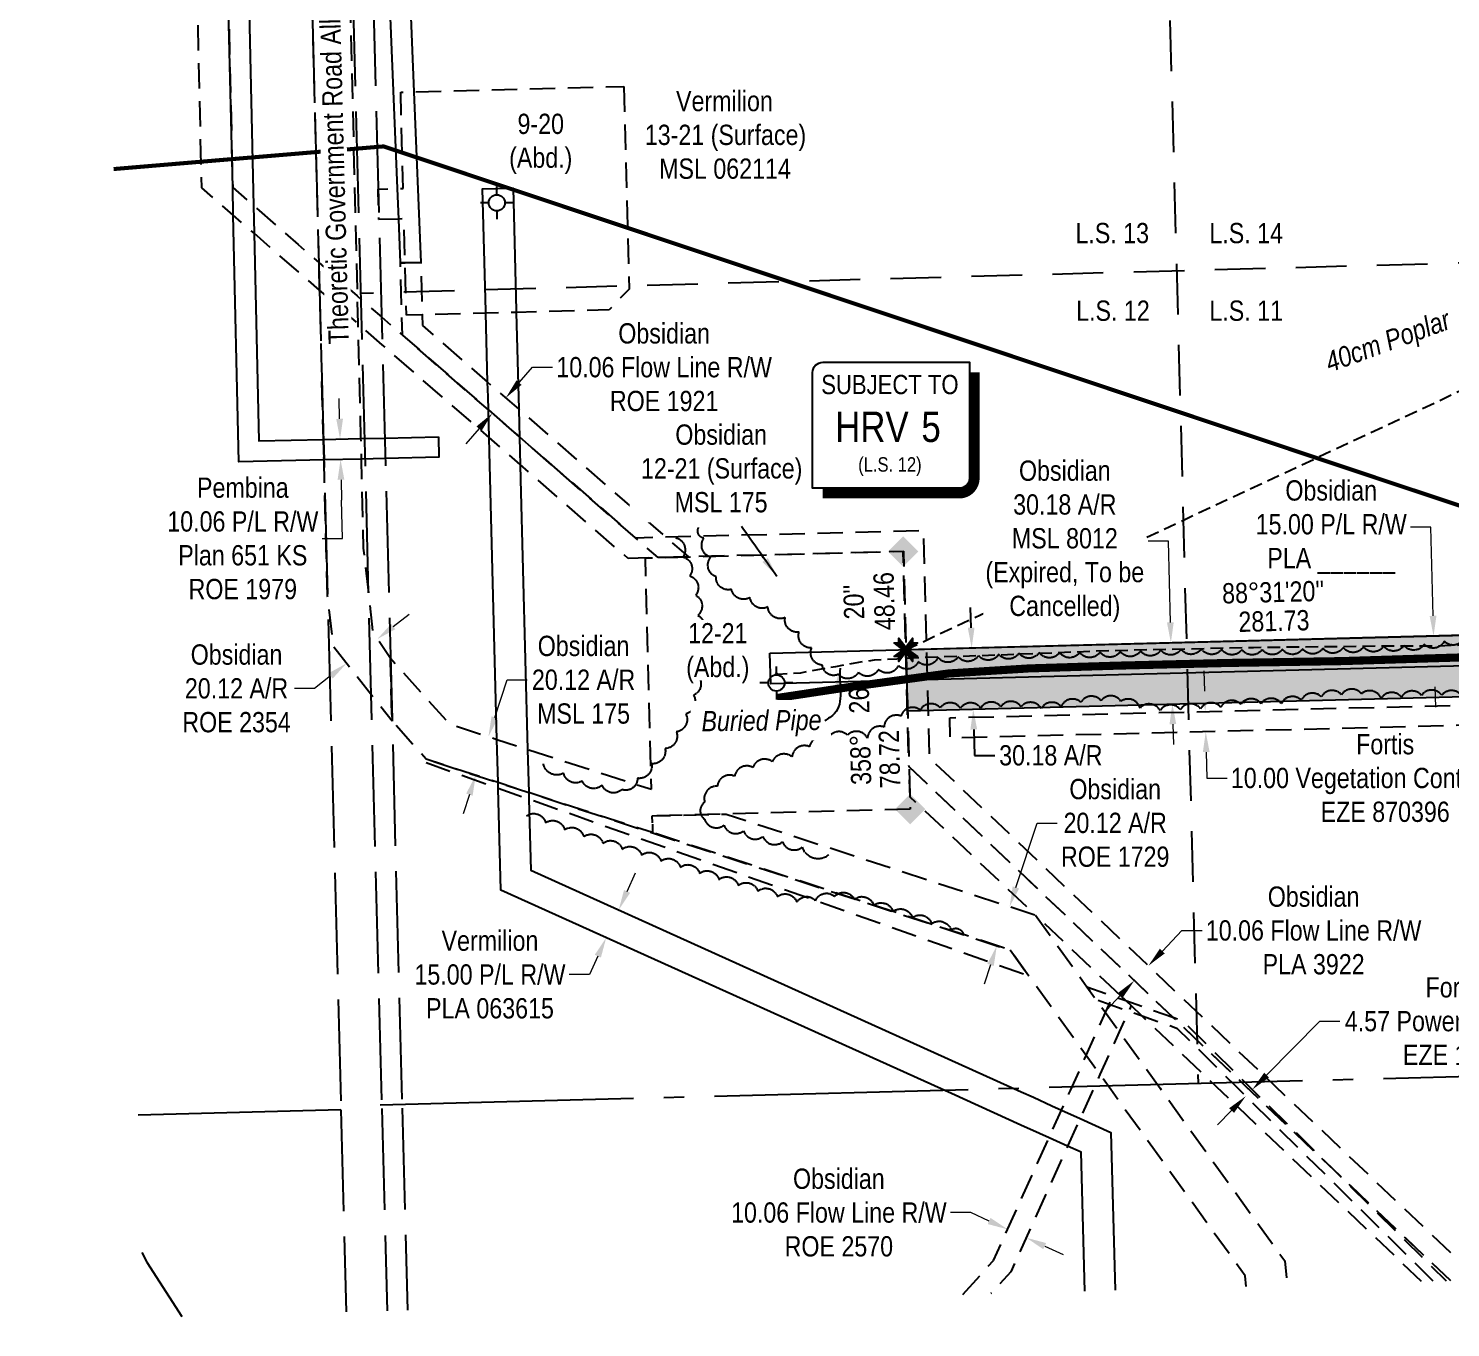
# Model space of a CAD drawing. Extents: x 624250 to 626671, y 5881450 to 5883152.
# Drawn here: x 625591 to 626292, y 5881450 to 5882091 of the extents above; entities that cross this region are included whole.
import ezdxf
from ezdxf.enums import TextEntityAlignment as Align

# ---------------------------------------------------------------- set-up
doc = ezdxf.new("R2010")
doc.units = 0
doc.header["$LTSCALE"] = 5
doc.header["$PDSIZE"] = 0.5
for name, pattern in [('0', [1, 1, 0]), ('DASHDOT2', [12.7, 6.35, -3.175, 0, -3.175]), ('foc-ACCESSROAD', [3.75, 2.5, -1.25]), ('foc-FLOWLINE', [3.75, 2.5, -1.25]), ('foc-LSD', [8, 5, -3]), ('foc-QUARTERLINE', [33, 25, -3, 2, -3]), ('foc-TIELINE', [1.875, 1.25, -0.625]), ('foc-UNSURVEYED', [12.5, 10, -2.5]), ('UG_PIPE', [1.875, 1.25, -0.625])]:
    doc.linetypes.add(name, pattern=pattern)
doc.layers.get('Defpoints').update_dxf_attribs({"color": 9})
for name, color, linetype in [('AS-PIPE-UG', 44, 'UG_PIPE'), ('AS-PIPE-UG-T', 44, 'Continuous'), ('AS-ROADS', 254, 'Continuous'), ('AS-WILDLIFE', 131, 'DASHDOT2'), ('C-AR', 13, 'foc-ACCESSROAD'), ('C-FLOWLINE', 13, 'foc-FLOWLINE'), ('C-RW', 13, 'Continuous'), ('C-WS', 13, 'foc-ACCESSROAD'), ('CG-NOTES', 7, 'Continuous'), ('CTW', 7, 'Continuous'), ('F-EZE', 190, 'foc-FLOWLINE'), ('F-RW', 190, 'Continuous'), ('F-WS', 190, 'foc-ACCESSROAD'), ('F-WS-S', 8, 'Continuous'), ('L-BD', 7, 'Continuous'), ('L-MON', 1, 'Continuous'), ('L-QSEC', 8, 'foc-QUARTERLINE'), ('L-ROAD-T', 7, 'Continuous'), ('L-SECTION-LSD', 7, 'foc-LSD'), ('L-TIE', 7, 'foc-TIELINE'), ('L-USEC', 7, 'foc-UNSURVEYED'), ('P-PROPOSED', 10, 'Continuous'), ('P-PROPOSED-H', 21, 'Continuous'), ('P-TXT', 4, 'Continuous'), ('T-BUSH', 110, '0'), ('T-BUSH-T', 110, 'Continuous'), ('T-WATER', 160, 'Continuous')]:
    doc.layers.add(name, color=color, linetype=linetype)
for name, color, linetype, lineweight in [('C-AR-T', 13, 'Continuous', 9), ('C-FLOWLINE-T', 13, 'Continuous', 9), ('C-RW-T', 13, 'Continuous', 9), ('C-WS-T', 13, 'Continuous', 9), ('F-EZE-T', 190, 'Continuous', 9), ('F-RW-T', 190, 'Continuous', 9), ('F-WS-T', 190, 'Continuous', 9)]:
    doc.layers.add(name, color=color, linetype=linetype, lineweight=lineweight)
doc.styles.add('100L', font='ARIALN.TTF', dxfattribs={"height": 11})
doc.styles.add('80CG', font='ARIALN.TTF', dxfattribs={"height": 10})
doc.styles.add('80L', font='ARIALN.TTF', dxfattribs={"height": 10})
doc.styles.add('foc-LtypeFont', font='ARIALN.TTF', dxfattribs={"height": 7.35})
doc.styles.add('HRV', font='ARIALN.TTF', dxfattribs={"height": 3})
doc.linetypes.add('foc-TOPO-flowdirection-NOLINE', pattern='A,0,[">",foc-LtypeFont,S=0.3,R=0,X=0,Y=-0.945],-20,[">",foc-LtypeFont,S=0.3,R=0,X=0,Y=-0.945],0', length=20)
doc.dimstyles.new('Compass 5 000', dxfattribs={"dimscale": 5, "dimtxt": 9, "dimasz": 2, "dimexe": 0.2, "dimexo": 0.0625, "dimgap": 0.5, "dimtad": 0, "dimtih": 1, "dimtoh": 1, "dimzin": 0, "dimdsep": 46, "dimtxsty": '80CG', "dimcen": 0.1, "dimse1": 1, "dimse2": 1, "dimclrd": 256, "dimclrt": 256, "dimaunit": 1, "dimadec": 4, "dimazin": 0, "dimtfac": 0.06, "dimtofl": 0, "dimtmove": 0, "dimatfit": 1, "dimfxl": 0.2, "dimtolj": 1, "dimtzin": 0, "dimlwd": -1, "dimarcsym": 0})

# ---------------------------------------------------------------- blocks, each defined once
blk = doc.blocks.new('HRV')
blk.add_lwpolyline([(-35.14, 31.6), (37.21, 31.6), (37.21, -25.54, -0.414214), (32.21, -30.54), (-40.14, -30.54), (-40.14, 26.6, -0.414214)], format="xyb", close=True)
at = {"const_width": 5, "flags": 128}
blk.add_lwpolyline([(-35.14, -33.04), (32.21, -33.04, 0.414214), (39.71, -25.54), (39.71, 26.6)], format="xyb", dxfattribs=at)
at = {"style": '80L'}
blk.add_text('SUBJECT TO', height=9.5, dxfattribs=at).set_placement((-2.01, 13.06), align=Align.BOTTOM_CENTER)
blk.add_attdef('(N.W.1/4 00)', text='', height=7.12, dxfattribs=at).set_placement((-2.01, -24.45), align=Align.BOTTOM_CENTER)
at = {"layer": 'CTW', "color": 3, "style": 'HRV'}
blk.add_text('HRV', height=15, dxfattribs=at).set_placement((-10.88, -0.18), align=Align.MIDDLE_CENTER)
blk.add_attdef('0', text='', height=15, dxfattribs=at).set_placement((18.28, -0.18), align=Align.MIDDLE_CENTER)
blk = doc.blocks.new('GABD')
for p, q in [((0, 0.81), (0, 1.62)), ((-0.81, 0), (-1.62, 0)), ((1.62, 0), (0.81, 0)), ((0, -0.81), (0, -1.62))]:
    blk.add_line(p, q)
blk.add_circle((0, 0), 0.8)
blk = doc.blocks.new('*D442')
at = {"layer": 'Defpoints', "color": 0, "transparency": 16777216}
for p in [(626194.48, 5881567.89), (626208.95, 5881553.61), (626205.74, 5881550.35)]:
    blk.add_point(p, dxfattribs=at)
at = {"layer": 'F-EZE-T', "transparency": 16777216}
for p, q in [((626201.51, 5881575), (626227.71, 5881601.55)), ((626227.71, 5881601.55), (626237.71, 5881601.55)), ((626184.24, 5881557.51), (626177.22, 5881550.4))]:
    blk.add_line(p, q, dxfattribs=at)
for points in [[(626200.32, 5881576.17), (626202.69, 5881573.83), (626194.48, 5881567.89)], [(626183.06, 5881558.68), (626185.43, 5881556.34), (626191.27, 5881564.63)]]:
    blk.add_solid(points, dxfattribs=at)
at = {"layer": 'F-EZE-T', "transparency": 16777216, "insert": (626294.21, 5881601.55), "char_height": 10, "attachment_point": 5, "style": '80CG'}
blk.add_mtext('\\A1;Fortis\\P4.57 Power Line R/W\\PEZE 1296', dxfattribs=at)
blk = doc.blocks.new('*D443')
at = {"layer": 'Defpoints', "color": 0, "transparency": 16777216}
for p in [(626157.86, 5881753.97), (626158.11, 5881743.97), (626171.5, 5881744.3)]:
    blk.add_point(p, dxfattribs=at)
at = {"layer": 'F-EZE-T', "transparency": 16777216}
for p, q in [((626171.01, 5881764.3), (626170.76, 5881774.3)), ((626171.75, 5881734.3), (626172.06, 5881721.46)), ((626172.06, 5881721.46), (626182.06, 5881721.46))]:
    blk.add_line(p, q, dxfattribs=at)
for points in [[(626172.67, 5881764.34), (626169.34, 5881764.26), (626171.25, 5881754.3)], [(626173.41, 5881734.34), (626170.08, 5881734.26), (626171.5, 5881744.3)]]:
    blk.add_solid(points, dxfattribs=at)
at = {"layer": 'F-EZE-T', "transparency": 16777216, "insert": (626259.99, 5881721.46), "char_height": 10, "attachment_point": 5, "style": '80CG'}
blk.add_mtext('\\A1;Fortis\\P10.00 Vegetation Control R/W\\PEZE 870396', dxfattribs=at)
blk = doc.blocks.new('*D444')
at = {"layer": 'C-WS-T', "transparency": 16777216}
for p, q in [((625820.88, 5881751.42), (625826.95, 5881769.92)), ((625826.95, 5881769.92), (625836.95, 5881769.92)), ((625808.39, 5881713.33), (625805.28, 5881703.83))]:
    blk.add_line(p, q, dxfattribs=at)
for points in [[(625819.3, 5881751.94), (625822.47, 5881750.9), (625817.77, 5881741.92)], [(625806.81, 5881713.85), (625809.98, 5881712.81), (625811.51, 5881722.83)]]:
    blk.add_solid(points, dxfattribs=at)
at = {"layer": 'Defpoints', "color": 0, "transparency": 16777216}
for p in [(625817.77, 5881741.92), (625821.18, 5881740.8), (625814.92, 5881721.71)]:
    blk.add_point(p, dxfattribs=at)
at = {"layer": 'C-WS-T', "transparency": 16777216, "insert": (625864.69, 5881769.92), "char_height": 10, "attachment_point": 5, "style": '80CG'}
blk.add_mtext('\\A1;Obsidian\\P20.12 A/R\\PMSL 175', dxfattribs=at)
blk = doc.blocks.new('*D445')
at = {"layer": 'C-AR-T', "transparency": 16777216}
for p, q in [((626153.08, 5881838.24), (626143.08, 5881838.24)), ((626154.06, 5881798.24), (626153.08, 5881838.24)), ((626155.29, 5881748.05), (626155.54, 5881738.06))]:
    blk.add_line(p, q, dxfattribs=at)
for points in [[(626155.73, 5881798.28), (626152.39, 5881798.2), (626154.3, 5881788.24)], [(626156.96, 5881748.09), (626153.63, 5881748.01), (626155.05, 5881758.05)]]:
    blk.add_solid(points, dxfattribs=at)
at = {"layer": 'Defpoints', "color": 0, "transparency": 16777216}
for p in [(626154.3, 5881788.24), (626180.45, 5881788.88), (626181.2, 5881758.69)]:
    blk.add_point(p, dxfattribs=at)
at = {"layer": 'C-AR-T', "transparency": 16777216, "insert": (626102.01, 5881838.24), "char_height": 10, "attachment_point": 5, "style": '80CG', "bg_fill": 3, "box_fill_scale": 1.1, "bg_fill_color": 256, "bg_fill_true_color": 13158600, "bg_fill_transparency": 0}
blk.add_mtext('\\A1;Obsidian\\P30.18 A/R\\PMSL 8012\\P(Expired{\\A0;, To be\\PCancelled})', dxfattribs=at)
blk = doc.blocks.new('*D446')
at = {"layer": 'C-FLOWLINE-T', "transparency": 16777216}
for p, q in [((626150.1, 5881636.16), (626159.7, 5881646.28)), ((626159.7, 5881646.28), (626169.7, 5881646.28)), ((626129.4, 5881614.36), (626122.51, 5881607.1))]:
    blk.add_line(p, q, dxfattribs=at)
for points in [[(626148.89, 5881637.31), (626151.3, 5881635.01), (626143.21, 5881628.91)], [(626128.19, 5881615.5), (626130.61, 5881613.21), (626136.28, 5881621.61)]]:
    blk.add_solid(points, dxfattribs=at)
at = {"layer": 'Defpoints', "color": 0, "transparency": 16777216}
for p in [(626129.97, 5881641.47), (626123.04, 5881634.17), (626143.21, 5881628.91)]:
    blk.add_point(p, dxfattribs=at)
at = {"layer": 'C-FLOWLINE-T', "transparency": 16777216, "insert": (626224.7, 5881646.28), "char_height": 10, "attachment_point": 5, "style": '80CG'}
blk.add_mtext('\\A1;Obsidian\\P10.06 Flow Line R/W\\PPLA 3922', dxfattribs=at)
blk = doc.blocks.new('*D448')
at = {"layer": 'C-AR-T', "transparency": 16777216}
for p, q in [((626077.9, 5881667.55), (626088.3, 5881699.32)), ((626088.3, 5881699.32), (626098.3, 5881699.32)), ((626065.38, 5881629.33), (626062.27, 5881619.83))]:
    blk.add_line(p, q, dxfattribs=at)
for points in [[(626076.31, 5881668.07), (626079.48, 5881667.03), (626074.79, 5881658.05)], [(626063.8, 5881629.85), (626066.96, 5881628.81), (626068.49, 5881638.83)]]:
    blk.add_solid(points, dxfattribs=at)
at = {"layer": 'Defpoints', "color": 0, "transparency": 16777216}
for p in [(626031.1, 5881672.36), (626024.81, 5881653.14), (626068.49, 5881638.83)]:
    blk.add_point(p, dxfattribs=at)
at = {"layer": 'C-AR-T', "transparency": 16777216, "insert": (626126.85, 5881699.32), "char_height": 10, "attachment_point": 5, "style": '80CG'}
blk.add_mtext('\\A1;Obsidian\\P20.12 A/R\\PROE 1729', dxfattribs=at)
blk = doc.blocks.new('*D449')
at = {"layer": 'C-RW-T', "transparency": 16777216}
for p, q in [((625832.86, 5881916.5), (625839.42, 5881924.05)), ((625839.42, 5881924.05), (625849.42, 5881924.05)), ((625813.13, 5881893.81), (625806.57, 5881886.26))]:
    blk.add_line(p, q, dxfattribs=at)
for points in [[(625831.6, 5881917.59), (625834.11, 5881915.4), (625826.3, 5881908.95)], [(625811.87, 5881894.9), (625814.39, 5881892.71), (625819.69, 5881901.36)]]:
    blk.add_solid(points, dxfattribs=at)
at = {"layer": 'Defpoints', "color": 0, "transparency": 16777216}
for p in [(625826.3, 5881908.95), (625878.99, 5881863.14), (625872.39, 5881855.54)]:
    blk.add_point(p, dxfattribs=at)
at = {"layer": 'C-RW-T', "transparency": 16777216, "insert": (625904.42, 5881924.05), "char_height": 10, "attachment_point": 5, "style": '80CG'}
blk.add_mtext('\\A1;Obsidian\\P10.06 Flow Line R/W\\PROE 1921', dxfattribs=at)
blk = doc.blocks.new('*D451')
at = {"layer": 'C-FLOWLINE-T', "transparency": 16777216}
for p, q in [((626055.58, 5881507.16), (626045.58, 5881507.16)), ((626064.7, 5881503.04), (626055.58, 5881507.16)), ((626092.1, 5881490.67), (626101.21, 5881486.55))]:
    blk.add_line(p, q, dxfattribs=at)
for points in [[(626065.38, 5881504.56), (626064.01, 5881501.53), (626073.81, 5881498.93)], [(626092.78, 5881492.19), (626091.41, 5881489.15), (626082.98, 5881494.79)]]:
    blk.add_solid(points, dxfattribs=at)
at = {"layer": 'Defpoints', "color": 0, "transparency": 16777216}
for p in [(626073.81, 5881498.93), (626074.44, 5881500.32), (626083.61, 5881496.18)]:
    blk.add_point(p, dxfattribs=at)
at = {"layer": 'C-FLOWLINE-T', "transparency": 16777216, "insert": (625990.58, 5881507.16), "char_height": 10, "attachment_point": 5, "style": '80CG'}
blk.add_mtext('\\A1;Obsidian\\P10.06 Flow Line R/W\\PROE 2570', dxfattribs=at)
blk = doc.blocks.new('SMONA')
blk.add_hatch(color=255).paths.add_polyline_path([(0, -1.49), (1.49, 0), (0, 1.49), (-1.49, 0)])
blk = doc.blocks.new('SMONAA')
blk.add_blockref('SMONA', (0, 0))
blk = doc.blocks.new('SMONB')
at = {"color": 1}
blk.add_solid([(0, 1.2), (1.2, 0), (-1.2, 0), (0, -1.2)], dxfattribs=at)
blk = doc.blocks.new('SMONBB')
blk.add_blockref('SMONB', (0, 0))
blk = doc.blocks.new('SMONCC')
for name in ['SMONAA', 'SMONBB']:
    blk.add_blockref(name, (0, 0))
blk = doc.blocks.new('FDIBAR')
blk.add_blockref('SMONCC', (0, 0))
blk = doc.blocks.new('TEMP')
h = blk.add_hatch(color=255)
h.dxf.hatch_style = 1
h.paths.add_polyline_path([(0, 0.25), (-0.67, 1.15), (-0.67, 0.67), (-1.15, 0.67), (-0.25, 0), (-1.15, -0.67), (-0.67, -0.67), (-0.67, -1.15), (0, -0.25), (0.67, -1.15), (0.67, -0.67), (1.15, -0.67), (0.25, 0), (1.15, 0.67), (0.67, 0.67), (0.67, 1.15)])
h.paths.add_polyline_path([(0.57, 0.85), (0.57, 0.57), (0.85, 0.57), (0.08, 0), (0.85, -0.57), (0.57, -0.57), (0.57, -0.85), (0, -0.08), (-0.57, -0.85), (-0.57, -0.57), (-0.85, -0.57), (-0.08, 0), (-0.85, 0.57), (-0.57, 0.57), (-0.57, 0.85), (0, 0.08)], flags=16)
h = blk.add_hatch(color=1)
h.dxf.hatch_style = 1
h.paths.add_polyline_path([(0, 0.08), (-0.57, 0.85), (-0.57, 0.57), (-0.85, 0.57), (-0.08, 0), (-0.85, -0.57), (-0.57, -0.57), (-0.57, -0.85), (0, -0.08), (0.57, -0.85), (0.57, -0.57), (0.85, -0.57), (0.08, 0), (0.85, 0.57), (0.57, 0.57), (0.57, 0.85)])
at = {"color": 1}
for p, q in [((-0.08, 0), (0.08, 0)), ((0, 0.08), (0, -0.08))]:
    blk.add_line(p, q, dxfattribs=at)
at = {"color": 255, "flags": 128}
blk.add_lwpolyline([(-0.25, 0), (-1.15, 0.67), (-0.67, 0.67), (-0.67, 1.15), (0, 0.25), (0.67, 1.15), (0.67, 0.67), (1.15, 0.67), (0.25, 0), (1.15, -0.67), (0.67, -0.67), (0.67, -1.15), (0, -0.25), (-0.67, -1.15), (-0.67, -0.67), (-1.15, -0.67)], close=True, dxfattribs=at)
at = {"color": 1, "flags": 128}
blk.add_lwpolyline([(-0.08, 0), (-0.85, 0.57), (-0.57, 0.57), (-0.57, 0.85), (0, 0.08), (0.57, 0.85), (0.57, 0.57), (0.85, 0.57), (0.08, 0), (0.85, -0.57), (0.57, -0.57), (0.57, -0.85), (0, -0.08), (-0.57, -0.85), (-0.57, -0.57), (-0.85, -0.57)], close=True, dxfattribs=at)
blk = doc.blocks.new('*D480')
at = {"layer": 'C-AR-T', "transparency": 16777216}
for p, q in [((625770.81, 5881796.2), (625778.66, 5881802.39)), ((625739.93, 5881771.85), (625732.08, 5881765.66)), ((625732.08, 5881765.66), (625722.08, 5881765.66))]:
    blk.add_line(p, q, dxfattribs=at)
for points in [[(625769.78, 5881797.51), (625771.84, 5881794.89), (625762.96, 5881790.01)], [(625738.9, 5881773.16), (625740.96, 5881770.55), (625747.78, 5881778.04)]]:
    blk.add_solid(points, dxfattribs=at)
at = {"layer": 'Defpoints', "color": 0, "transparency": 16777216}
for p in [(625764.82, 5881787.65), (625747.78, 5881778.04), (625749.64, 5881775.68)]:
    blk.add_point(p, dxfattribs=at)
at = {"layer": 'C-AR-T', "transparency": 16777216, "insert": (625693.55, 5881765.66), "char_height": 10, "attachment_point": 5, "style": '80CG'}
blk.add_mtext('\\A1;Obsidian\\P20.12 A/R\\PROE 2354', dxfattribs=at)
blk = doc.blocks.new('*D481')
at = {"layer": 'Defpoints', "color": 0, "transparency": 16777216}
for p in [(625722.13, 5881888.13), (625722.36, 5881878.07), (625744.84, 5881878.59)]:
    blk.add_point(p, dxfattribs=at)
at = {"layer": 'F-RW-T', "transparency": 16777216}
for p, q in [((625744.38, 5881898.64), (625744.15, 5881908.63)), ((625745.07, 5881868.59), (625745.3, 5881858.59)), ((625745.73, 5881839.63), (625745.3, 5881858.59)), ((625735.73, 5881839.63), (625745.73, 5881839.63))]:
    blk.add_line(p, q, dxfattribs=at)
for points in [[(625746.05, 5881898.67), (625742.72, 5881898.6), (625744.61, 5881888.64)], [(625746.73, 5881868.63), (625743.4, 5881868.55), (625744.84, 5881878.59)]]:
    blk.add_solid(points, dxfattribs=at)
at = {"layer": 'F-RW-T', "transparency": 16777216, "insert": (625696.65, 5881839.63), "char_height": 10, "attachment_point": 5, "style": '80CG'}
blk.add_mtext('\\A1;Pembina\\P10.06 P/L R/W\\PPlan 651 KS\\PROE 1979', dxfattribs=at)
blk = doc.blocks.new('*D482')
at = {"layer": 'Defpoints', "color": 0, "transparency": 16777216}
for p in [(625880.03, 5881657.35), (625873.85, 5881643.68), (625875.85, 5881642.78)]:
    blk.add_point(p, dxfattribs=at)
at = {"layer": 'F-RW-T', "transparency": 16777216}
for p, q in [((625886.14, 5881665.56), (625890.26, 5881674.67)), ((625871.73, 5881633.67), (625867.61, 5881624.55)), ((625867.61, 5881624.55), (625857.61, 5881624.55))]:
    blk.add_line(p, q, dxfattribs=at)
for points in [[(625884.62, 5881666.25), (625887.66, 5881664.88), (625882.02, 5881656.45)], [(625870.21, 5881634.35), (625873.25, 5881632.98), (625875.85, 5881642.78)]]:
    blk.add_solid(points, dxfattribs=at)
at = {"layer": 'F-RW-T', "transparency": 16777216, "insert": (625818.53, 5881624.55), "char_height": 10, "attachment_point": 5, "style": '80CG'}
blk.add_mtext('\\A1;Vermilion\\P15.00 P/L R/W\\PPLA 063615', dxfattribs=at)
blk = doc.blocks.new('*D484')
at = {"layer": 'C-RW-T', "transparency": 16777216}
for p, q in [((626282.46, 5881845.22), (626272.46, 5881845.22)), ((626283.59, 5881801.49), (626282.46, 5881845.22)), ((626284.5, 5881766.42), (626284.75, 5881756.42))]:
    blk.add_line(p, q, dxfattribs=at)
for points in [[(626285.26, 5881801.53), (626281.92, 5881801.45), (626283.85, 5881791.49)], [(626286.16, 5881766.46), (626282.83, 5881766.37), (626284.24, 5881776.41)]]:
    blk.add_solid(points, dxfattribs=at)
at = {"layer": 'Defpoints', "color": 0, "transparency": 16777216}
for p in [(626251.39, 5881790.66), (626283.85, 5881791.49), (626251.78, 5881775.58)]:
    blk.add_point(p, dxfattribs=at)
at = {"layer": 'C-RW-T', "transparency": 16777216, "insert": (626233.38, 5881845.22), "char_height": 10, "attachment_point": 5, "style": '80CG'}
blk.add_mtext('\\A1;Obsidian\\P15.00 P/L R/W\\PPLA ______', dxfattribs=at)
blk = doc.blocks.new('*D495')
at = {"layer": 'Defpoints', "color": 0, "transparency": 16777216}
for p in [(626251.35, 5881790.66), (626056.08, 5881785.62), (626252.13, 5881760.5)]:
    blk.add_point(p, dxfattribs=at)
at = {"layer": 'P-TXT', "transparency": 16777216}
for p, q in [((626055.82, 5881795.61), (626055.56, 5881805.61)), ((626057.11, 5881745.46), (626057.44, 5881732.64)), ((626057.44, 5881732.64), (626067.44, 5881732.64))]:
    blk.add_line(p, q, dxfattribs=at)
for points in [[(626057.48, 5881795.66), (626054.15, 5881795.57), (626056.08, 5881785.62)], [(626058.78, 5881745.5), (626055.45, 5881745.42), (626056.85, 5881755.46)]]:
    blk.add_solid(points, dxfattribs=at)
at = {"layer": 'P-TXT', "transparency": 16777216, "insert": (626095.11, 5881732.64), "char_height": 10, "attachment_point": 5, "style": '80CG'}
blk.add_mtext('\\A1;30.18 A/R', dxfattribs=at)

msp = doc.modelspace()

# ---------------------------------------------------------------- hatches: boundary and pattern name
at = {"layer": 'P-PROPOSED-H'}
h = msp.add_hatch(color=256, dxfattribs=at)
h.dxf.hatch_style = 1
h.paths.add_polyline_path([(626305.122, 5881792.042), (626023.581, 5881784.779), (626024.404, 5881754.62), (626305.914, 5881761.883)])

# ---------------------------------------------------------------- linework, layer by layer
at = {"layer": 'AS-PIPE-UG', "flags": 128}
msp.add_lwpolyline([(626357.703, 5881791.866), (626353.744, 5881790.421), (626344.318, 5881789.425), (626327.32, 5881787.453), (626307.145, 5881787.219), (626284.891, 5881786.556), (626262.668, 5881786.544), (626195.002, 5881785.79), (626123.973, 5881784.247), (626059.398, 5881781.721), (626030.355, 5881780.822), (626019.09, 5881780.123), (626008.03, 5881779.58), (626000.261, 5881778.527), (625988.958, 5881776.415), (625975.027, 5881773.953), (625971.686, 5881773.205), (625960.591, 5881772.581), (625959.337, 5881773.434)], dxfattribs=at)
at = {"layer": 'AS-ROADS', "flags": 128}
msp.add_lwpolyline([(625960.181, 5881760.99, 3.999, 3.999, 0), (625995.862, 5881766.378, 3.999, 3.999, 0), (626044.652, 5881773.066, 3.999, 3.999, 0), (626084.085, 5881775.548, 3.999, 3.999, 0), (626127.318, 5881776.906, 3.999, 3.999, 0), (626182.04, 5881778.244, 3.999, 3.999, 0), (626238.998, 5881779.175, 3.999, 3.999, 0), (626285.941, 5881780.626, 3.999, 3.999, 0), (626326.091, 5881781.828, 3.999, 3.999, 0), (626352.073, 5881782.066, 3.999, 3.999, 0), (626369.845, 5881785.93, 3.999, 3.999, 0), (626371.222, 5881795.469, 3.999, 3.999, 0), (626364.898, 5881799.632, 3.999, 3.999, 0), (626358.78, 5881798.664, 3.999, 3.999, 0), (626346.955, 5881789.308, 3.999, 3.999, 0), (626329.168, 5881782.973, 3.999, 3.999, 0), (626326.091, 5881781.828, 0, 0, 0)], format="xyseb", dxfattribs=at)
at = {"layer": 'AS-WILDLIFE', "const_width": 2, "flags": 128}
msp.add_lwpolyline([(625632.931, 5882021.818), (625766.062, 5882033), (626266.125, 5881866), (626666.753, 5881732.808)], dxfattribs=at)
at = {"layer": 'C-AR', "flags": 128}
msp.add_lwpolyline([(625740.875, 5882462.523), (625743.293, 5882362.552), (625748.345, 5882153.703), (625748.712, 5882138.458), (625749.2, 5882118.332), (625749.444, 5882108.27), (625753.047, 5881959.292), (625753.377, 5881945.667), (625754.751, 5881888.871), (625754.994, 5881878.819), (625756.059, 5881834.788), (625760.694, 5881793.924), (625769.426, 5881780.631), (625770.235, 5881749.561), (625741.303, 5881786.264), (625738.449, 5881811.423), (625737.582, 5881844.692), (625736.703, 5881878.401), (625736.441, 5881888.452), (625734.523, 5881962.058), (625734.168, 5881975.704), (625730.726, 5882107.782), (625730.463, 5882117.845), (625729.939, 5882137.969), (625729.542, 5882153.213), (625728.982, 5882174.699), (625728.823, 5882180.805), (625728.492, 5882193.5), (625724.589, 5882343.254), (625724.1, 5882362.046), (625723.314, 5882392.201), (625721.495, 5882462.013)], dxfattribs=at)
at = {"layer": 'C-FLOWLINE', "flags": 128}
for points in [[(626292.172, 5881473.637), (626234.839, 5881528.056), (626191.01, 5881569.656), (626155.318, 5881603.539), (626025.18, 5881727.069), (626022.261, 5881833.202), (625886.617, 5881829.838), (625833.439, 5881876.066), (625818.089, 5881889.41), (625765.397, 5881935.218), (625753.377, 5881945.667), (625734.523, 5881962.058), (625724.22, 5881971.014), (625702.226, 5881990.134), (625691.963, 5881999.055), (625676.4, 5882012.585), (625673.563, 5882136.5), (625672.655, 5882176.148), (625672.521, 5882182.012), (625672.292, 5882192.036), (625591.213, 5882189.924), (625590.932, 5882199.985), (625672.062, 5882202.099), (625669.026, 5882334.709), (625668.561, 5882355.007), (625668.433, 5882360.571), (625667.743, 5882390.729), (625666.144, 5882460.556)], [(625681.387, 5882460.957), (625682.987, 5882391.132), (625683.677, 5882360.976), (625683.76, 5882357.344), (625684.225, 5882337.047), (625687.536, 5882192.433), (625687.769, 5882182.268), (625687.918, 5882175.756), (625688.458, 5882152.143), (625688.808, 5882136.897), (625689.269, 5882116.772), (625699.32, 5882117.033), (625720.401, 5882117.583), (625730.463, 5882117.845), (625749.2, 5882118.332), (625760.618, 5882118.63), (625768.529, 5882118.837), (625778.591, 5882119.098), (625907.819, 5882122.46), (626014.527, 5882125.238), (626291.5, 5882132.461), (626291.76, 5882122.485), (626291.364, 5882122.388), (626014.792, 5882115.175), (625908.084, 5882112.397), (625779.004, 5882109.039), (625768.941, 5882108.778), (625760.88, 5882108.568), (625749.444, 5882108.27), (625730.726, 5882107.782), (625720.663, 5882107.52), (625699.55, 5882106.97), (625689.499, 5882106.708), (625691.652, 5882012.665), (625701.914, 5882003.744), (625723.864, 5881984.661), (625734.168, 5881975.704), (625753.047, 5881959.292), (625765.042, 5881948.865), (625775.333, 5881939.918), (625817.736, 5881903.055), (625833.086, 5881889.711), (625890.278, 5881839.993), (626032.201, 5881843.691), (626035.124, 5881731.509), (626205.236, 5881570.03), (626306.368, 5881474.04)]]:
    msp.add_lwpolyline(points, dxfattribs=at)
msp.add_lwpolyline([(625909.568, 5881836.56), (625916.45, 5881830.578), (625901.534, 5881830.208), (625894.672, 5881836.173), (625833.086, 5881889.711), (625817.736, 5881903.055), (625775.333, 5881939.918), (625774.406, 5881975.497), (625776.717, 5881975.557), (625784.468, 5881975.76), (625785.14, 5881949.968), (625785.28, 5881944.609), (625817.384, 5881916.699), (625832.733, 5881903.355), (625909.568, 5881836.56)], close=True, dxfattribs=at)
at = {"layer": 'C-RW'}
msp.add_lwpolyline([(625779.004, 5882109.039), (625781.018, 5882059.906), (625784.468, 5881975.76), (625776.717, 5881975.557), (625774.406, 5881975.497), (625773.517, 5881997.185), (625772.902, 5882012.172), (625768.941, 5882108.778)], dxfattribs=at)
at = {"layer": 'C-RW', "flags": 128}
msp.add_lwpolyline([(625956.595, 5881783.051), (626375.738, 5881793.864), (626376.127, 5881778.784), (625956.984, 5881767.971)], close=True, dxfattribs=at)
at = {"layer": 'C-WS', "flags": 128}
msp.add_lwpolyline([(626025.726, 5881706.119), (625934.926, 5881703.752), (625898.592, 5881702.806), (625898.683, 5881694.586), (625837.636, 5881714.312), (625822.5, 5881719.242), (625787.054, 5881730.79), (625770.235, 5881749.561), (625769.426, 5881780.631), (625798.436, 5881748.256), (625821.943, 5881740.548), (625837.078, 5881735.608), (625898.128, 5881715.944), (625895.154, 5881830.06), (626022.41, 5881833.376), (626025.726, 5881706.119)], close=True, dxfattribs=at)
for points in [[(626191.452, 5881470.782), (626190.954, 5881476.004), (626124.631, 5881567.909), (626119.329, 5881575.259), (626112.534, 5881584.674), (626084.298, 5881623.804), (626074.99, 5881636.703), (625898.683, 5881694.586), (625898.592, 5881702.806), (625934.926, 5881703.752), (626087.53, 5881653.937), (626025.725, 5881712.132), (626025.18, 5881727.069), (626155.318, 5881603.539), (626191.01, 5881569.656), (626234.839, 5881528.056), (626292.172, 5881473.637)], [(626277.974, 5881473.235), (626176.783, 5881569.281), (626140.16, 5881604.052), (626134.68, 5881609.252), (626132.015, 5881611.782), (626126.947, 5881616.586), (626087.53, 5881653.937), (626112.931, 5881618.53), (626117.63, 5881612.018), (626122.092, 5881605.835), (626128.885, 5881596.419), (626148.994, 5881568.55), (626210.476, 5881483.354), (626211.621, 5881471.353)], [(626051.639, 5881466.817), (626066.894, 5881483.611), (626094.212, 5881544.101), (626100.386, 5881557.772), (626104.731, 5881567.386), (626112.534, 5881584.674), (626122.092, 5881605.835), (626123.885, 5881609.806), (626125.774, 5881613.988), (626126.947, 5881616.586), (626132.015, 5881611.782), (626134.68, 5881609.252), (626133.41, 5881606.439), (626128.885, 5881596.419), (626119.329, 5881575.259), (626115.908, 5881567.679), (626109.559, 5881553.626), (626103.385, 5881539.956), (626075.413, 5881478.019), (626065.597, 5881467.213)]]:
    msp.add_lwpolyline(points, dxfattribs=at)
at = {"layer": 'F-EZE', "flags": 128}
for points in [[(626307.433, 5881747.637), (626045.549, 5881741.206), (626045.289, 5881751.209), (626307.187, 5881757.64), (626307.433, 5881747.637)], [(626074.99, 5881636.703), (626084.298, 5881623.804), (625837.706, 5881711), (625822.563, 5881716.355), (625786.464, 5881729.122), (625787.054, 5881730.79), (625822.5, 5881719.242), (625837.636, 5881714.312), (625909.447, 5881690.922), (626074.99, 5881636.703)]]:
    msp.add_lwpolyline(points, close=True, dxfattribs=at)
msp.add_lwpolyline([(626283.708, 5881473.397), (626186.304, 5881569.532), (626157.577, 5881597.892), (626140.16, 5881604.052), (626139.296, 5881604.357), (626133.41, 5881606.439), (626123.885, 5881609.806), (626117.63, 5881612.018), (626112.931, 5881618.53), (626125.774, 5881613.988), (626132.015, 5881611.782), (626140.82, 5881608.669), (626155.318, 5881603.539), (626160.063, 5881601.863), (626192.644, 5881569.699), (626234.839, 5881528.056), (626290.037, 5881473.577)], dxfattribs=at)
at = {"layer": 'F-RW'}
for points in [[(625699.551, 5882106.97), (625701.914, 5882003.744), (625702.226, 5881990.134), (625704.57, 5881887.724), (625736.441, 5881888.452), (625736.441, 5881888.452), (625736.703, 5881878.401), (625694.747, 5881877.441), (625691.963, 5881999.055), (625691.652, 5882012.665), (625689.499, 5882106.708)], [(626111.8, 5881468.523), (626110.02, 5881536.958), (626103.385, 5881539.956), (626094.212, 5881544.101), (626089.528, 5881546.218), (626080.362, 5881550.36), (626046.095, 5881565.844), (625823.857, 5881666.275), (625822.563, 5881716.355), (625822.5, 5881719.242), (625821.943, 5881740.548), (625818.277, 5881882.136), (625818.089, 5881889.41), (625817.925, 5881895.794), (625817.736, 5881903.055), (625817.571, 5881909.452), (625817.384, 5881916.699), (625816.503, 5881950.757), (625816.478, 5881951.735), (625814.92, 5882012.03), (625829.915, 5882012.418), (625831.473, 5881952.127), (625831.498, 5881951.139), (625832.733, 5881903.355), (625832.922, 5881896.055), (625833.086, 5881889.711), (625833.275, 5881882.398), (625833.439, 5881876.066), (625833.629, 5881868.74), (625837.078, 5881735.608), (625837.636, 5881714.312), (625837.706, 5881711), (625838.609, 5881676.069), (626080.512, 5881566.749), (626086.488, 5881564.051), (626095.654, 5881559.91), (626100.386, 5881557.772), (626109.559, 5881553.626), (626124.77, 5881546.752), (626126.793, 5881468.948)]]:
    msp.add_lwpolyline(points, dxfattribs=at)
msp.add_lwpolyline([(625793.137, 5881889.749), (625793.367, 5881879.696), (625766.86, 5881879.09), (625754.994, 5881878.819), (625736.703, 5881878.401), (625736.441, 5881888.452), (625754.751, 5881888.871), (625766.598, 5881889.142), (625793.137, 5881889.749)], close=True, dxfattribs=at)
at = {"layer": 'F-WS', "flags": 128}
msp.add_lwpolyline([(625884.471, 5882062.617), (625887.093, 5881962.651), (625877.358, 5881952.393), (625831.498, 5881951.139), (625816.503, 5881950.757), (625785.14, 5881949.968), (625777.392, 5881949.773), (625776.717, 5881975.557), (625776.148, 5881997.252), (625773.517, 5881997.185), (625763.79, 5881996.934), (625763.398, 5882011.929), (625772.902, 5882012.172), (625775.754, 5882012.245), (625774.51, 5882059.735), (625781.018, 5882059.906), (625884.471, 5882062.617)], close=True, dxfattribs=at)
at = {"layer": 'L-QSEC', "flags": 128}
for points in [[(625764.389, 5881560.319), (626670.527, 5881584.169)], [(625745.054, 5881557.936), (625645.088, 5881555.297)]]:
    msp.add_lwpolyline(points, dxfattribs=at)
at = {"layer": 'L-SECTION-LSD'}
for p, q in [((626146.346, 5882375.001), (626167.784, 5881570.936)), ((626560.812, 5881982.658), (625754.687, 5881960.515))]:
    msp.add_line(p, q, dxfattribs=at)
at = {"layer": 'L-USEC', "flags": 128}
for points in [[(625724.1, 5882362.046), (625724.1, 5882362.046), (625745.054, 5881557.936)], [(625744.21, 5882362.576), (625744.21, 5882362.57), (625765.164, 5881558.46)], [(625754.269, 5882362.841), (625754.27, 5882362.832), (625775.223, 5881558.723)], [(625745.054, 5881557.936), (625747.653, 5881458.198)], [(625765.164, 5881558.458), (625767.762, 5881458.768)], [(625775.223, 5881558.723), (625777.821, 5881459.054)]]:
    msp.add_lwpolyline(points, dxfattribs=at)
at = {"layer": 'P-PROPOSED', "flags": 128}
msp.add_lwpolyline([(626305.122, 5881792.042), (626023.581, 5881784.779), (626024.404, 5881754.62), (626305.914, 5881761.883)], close=True, dxfattribs=at)
at = {"layer": 'T-BUSH', "flags": 128}
for points in [[(626383.644, 5881854.36, -0.5205671), (626386.247, 5881844.709, -0.5205671), (626378.611, 5881841.645, -0.5205671), (626368.633, 5881842.255, -0.5205671), (626358.655, 5881842.865, -0.5205671), (626348.677, 5881843.475, -0.5205671), (626339.453, 5881839.916, -0.5205671), (626329.535, 5881838.661, -0.5205671), (626320.12, 5881841.556, -0.5205671), (626311.685, 5881843.896, -0.5205671), (626304.403, 5881838.988, -0.5205671), (626305.107, 5881829.016, -0.5205671), (626305.601, 5881819.047, -0.5205671), (626304.648, 5881809.096, -0.5205671), (626303.2, 5881799.27, -0.5205671), (626298.996, 5881790.472, -0.5205671), (626289.114, 5881788.961, -0.5205671), (626279.232, 5881787.449, -0.5205671), (626269.261, 5881786.898, -0.5205671), (626259.27, 5881786.556, -0.5205671), (626249.279, 5881786.214, -0.5205671), (626239.289, 5881785.87, -0.5205671), (626229.298, 5881785.526, -0.5205671), (626219.307, 5881785.182, -0.5205671), (626209.313, 5881784.992, -0.5205671), (626199.317, 5881784.914, -0.5205671), (626189.321, 5881784.835, -0.5205671), (626179.325, 5881784.977, -0.5205671), (626169.33, 5881785.162, -0.5205671), (626159.34, 5881785.028, -0.5205671), (626149.353, 5881784.587, -0.5205671), (626139.365, 5881784.156, -0.5205671), (626129.373, 5881783.87, -0.5205671), (626119.38, 5881783.584, -0.5205671), (626109.385, 5881783.48, -0.5205671), (626099.388, 5881783.417, -0.5205671), (626089.392, 5881783.354, -0.5205671), (626079.401, 5881783.095, -0.5205671), (626069.421, 5881782.528, -0.5205671), (626059.442, 5881781.93, -0.5205671), (626049.466, 5881781.299, -0.5205671), (626039.488, 5881781.037, -0.5205671), (626029.733, 5881778.849, -0.5205671), (626019.924, 5881776.922, -0.5205671), (626010.099, 5881775.085, -0.5205671), (626000.209, 5881773.629, -0.5205671), (625990.319, 5881772.619, -0.5205671), (625982.47, 5881777.196, -0.5205671), (625977.159, 5881785.666, -0.5205671), (625970.948, 5881793.481, -0.5205671), (625964.102, 5881800.647, -0.5205671), (625955.577, 5881805.869, -0.5205671), (625946.758, 5881810.546, -0.5205671), (625937.624, 5881814.568, -0.5205671), (625930.017, 5881820.736, -0.5205671), (625927.406, 5881830.385, -0.5205671), (625924.046, 5881839.749, -0.5205671), (625921.416, 5881845.006, -0.5205671)], [(626391.69, 5881857.458, 0.5205671), (626395.876, 5881848.384, 0.5205671), (626402.987, 5881842.491, 0.5205671), (626408.109, 5881835.579, 0.5205671), (626409.87, 5881825.765, 0.5205671), (626410.785, 5881815.813, 0.5205671), (626410.215, 5881805.84, 0.5205671), (626411.675, 5881795.951, 0.5205671), (626413.135, 5881786.062, 0.5205671), (626413.009, 5881776.302, 0.5205671), (626409.673, 5881766.9, 0.5205671), (626405.14, 5881757.99, 0.5205671), (626399.553, 5881749.737, 0.5205671), (626392.946, 5881742.412, 0.5205671), (626384.388, 5881737.245, 0.5205671), (626374.547, 5881736.533, 0.5205671), (626364.56, 5881736.786, 0.5205671), (626358.073, 5881731.299, 0.5205671), (626355.645, 5881721.601, 0.5205671), (626350.437, 5881715.72, 0.5205671), (626343.267, 5881720.009, 0.5205671), (626342.315, 5881729.802, 0.5205671), (626340.118, 5881738.712, 0.5205671), (626331.712, 5881744.032, 0.5205671), (626323.237, 5881749.26, 0.5205671), (626316.034, 5881756.191, 0.5205671), (626307.841, 5881760.928, 0.5205671), (626297.879, 5881761.757, 0.5205671), (626287.9, 5881762.334, 0.5205671), (626277.933, 5881762.264, 0.5205671), (626267.976, 5881761.399, 0.5205671), (626257.997, 5881760.804, 0.5205671), (626248.313, 5881763.007, 0.5205671), (626238.43, 5881762.606, 0.5205671), (626228.491, 5881761.527, 0.5205671), (626218.631, 5881759.893, 0.5205671), (626208.78, 5881758.195, 0.5205671), (626198.785, 5881758.168, 0.5205671), (626188.814, 5881757.805, 0.5205671), (626178.915, 5881756.412, 0.5205671), (626168.953, 5881755.693, 0.5205671), (626158.967, 5881755.228, 0.5205671), (626148.981, 5881754.763, 0.5205671), (626139.086, 5881756.031, 0.5205671), (626129.683, 5881759.311, 0.5205671), (626119.89, 5881759.647, 0.5205671), (626109.927, 5881758.834, 0.5205671), (626100.188, 5881756.726, 0.5205671), (626090.393, 5881755.769, 0.5205671), (626080.438, 5881756.68, 0.5205671), (626070.472, 5881756.677, 0.5205671), (626060.499, 5881755.989, 0.5205671), (626050.511, 5881755.921, 0.5205671), (626040.516, 5881756.106, 0.5205671), (626030.699, 5881755.054, 0.5205671), (626021.16, 5881752.062, 0.5205671), (626012.863, 5881746.621, 0.5205671), (626004.714, 5881741.088, 0.5205671), (625994.84, 5881742.646, 0.5205671), (625985.181, 5881740.895, 0.5205671), (625976.081, 5881736.948, 0.5205671), (625967.468, 5881731.884, 0.5205671), (625957.76, 5881729.497, 0.5205671), (625948.204, 5881726.686, 0.5205671), (625939.177, 5881722.39, 0.5205671), (625930.664, 5881717.448, 0.5205671), (625924.424, 5881709.638, 0.5205671), (625924.379, 5881701.139, 0.5205671), (625933.959, 5881698.285, 0.5205671), (625943.54, 5881695.431, 0.5205671), (625953.165, 5881692.731, 0.5205671), (625962.8, 5881690.068, 0.5205671), (625972.435, 5881687.405, 0.5205671), (625985.712, 5881683.735, 0.5205671)], [(625910.264, 5881839.964, -0.5205671), (625913.682, 5881830.569, -0.5205671), (625917.1, 5881821.175, -0.5205671), (625919.987, 5881811.659, -0.5205671), (625921.035, 5881801.717, -0.5205671), (625922.082, 5881791.775, -0.5205671), (625923.037, 5881781.839, -0.5205671), (625920.941, 5881772.064, -0.5205671), (625918.845, 5881762.29, -0.5205671), (625915.061, 5881753.127, -0.5205671), (625910.409, 5881744.279, -0.5205671), (625904.855, 5881736.056, -0.5205671), (625898.201, 5881728.595, -0.5205671), (625891.262, 5881721.417, -0.5205671), (625883.57, 5881715.808, -0.5205671), (625873.801, 5881717.932, -0.5205671), (625864.033, 5881720.056, -0.5205671), (625854.857, 5881723.962, -0.5205671), (625844.852, 5881728.526, -0.5205671)], [(625836.564, 5881702.878, -0.5205671), (625845.956, 5881699.454, -0.5205671), (625855.348, 5881696.03, -0.5205671), (625864.74, 5881692.606, -0.5205671), (625874.188, 5881689.35, -0.5205671), (625883.749, 5881686.432, -0.5205671), (625893.311, 5881683.515, -0.5205671), (625902.86, 5881680.557, -0.5205671), (625912.386, 5881677.528, -0.5205671), (625921.913, 5881674.499, -0.5205671), (625931.44, 5881671.47, -0.5205671), (625940.997, 5881668.541, -0.5205671), (625950.603, 5881665.774, -0.5205671), (625960.209, 5881663.007, -0.5205671), (625969.815, 5881660.24, -0.5205671), (625979.042, 5881660.976, -0.5205671), (625988.433, 5881663.165, -0.5205671), (625998.242, 5881661.754, -0.5205671), (626007.768, 5881658.724, -0.5205671), (626017.294, 5881655.694, -0.5205671), (626026.821, 5881652.664, -0.5205671), (626036.347, 5881649.634, -0.5205671), (626045.874, 5881646.604, -0.5205671), (626051.919, 5881644.681, -0.5205671)]]:
    msp.add_lwpolyline(points, format="xyb", dxfattribs=at)
at = {"layer": 'T-WATER', "flags": 128}
msp.add_lwpolyline([(625646.857, 5881487.433), (625649.395, 5881482.759), (625666.525, 5881455.898)], dxfattribs=at)
at = {"layer": 'T-WATER', "linetype": 'foc-TOPO-flowdirection-NOLINE', "flags": 128}
msp.add_lwpolyline([(625646.857, 5881487.433), (625649.395, 5881482.759), (625666.525, 5881455.898)], dxfattribs=at)

# ---------------------------------------------------------------- block references
at = {"layer": 'CG-NOTES'}
msp.add_blockref('HRV', (626017.77, 5881894.911), dxfattribs=at).add_auto_attribs({'(N.W.1/4 00)': '(L.S. 12)', '0': '5'})
at = {"layer": 'F-WS-S', "xscale": 5.000000000000009, "yscale": 5.000000000000009, "zscale": 5.000000000000009}
for p in [(625821.901, 5882005.176), (625959.79, 5881768.399)]:
    msp.add_blockref('GABD', p, dxfattribs=at)
at = {"layer": 'L-MON', "xscale": 4.998361549999998, "yscale": 4.998361549999998, "zscale": 4.998361549999998}
for p in [(626022.261, 5881833.202), (626025.726, 5881706.119)]:
    msp.add_blockref('FDIBAR', p, dxfattribs=at)
at = {"layer": 'L-MON', "color": 2, "xscale": 5.000000000000004, "yscale": 5.000000000000004, "zscale": 5.000000000000004}
msp.add_blockref('TEMP', (626023.581, 5881784.779), dxfattribs=at)

# ---------------------------------------------------------------- texts
at = {"layer": 'F-WS-T', "insert": (625894.238, 5882060.365), "char_height": 10, "attachment_point": 1, "style": '80L'}
msp.add_mtext_dynamic_manual_height_columns('\\pi16.04287;Vermilion\\P\\pi0.65064;13-21 (Surface)\\P\\pi7.71067;MSL 062114', width=78.96841, gutter_width=49.983, heights=[0], dxfattribs=at)
at = {"layer": 'F-WS-T', "insert": (625843.568, 5882034.275), "char_height": 9.9966, "width": 43.81651, "attachment_point": 5, "style": '80CG'}
msp.add_mtext('\\A1;9-20\\P(Abd.)', dxfattribs=at)
at = {"layer": 'L-BD', "style": '80L'}
for s, rotation, p in [('48.46', 91.5618, (626012.928, 5881808.718)), ("88°31'20''", 1.4778, (626204.767, 5881813.203)), ("20''", 91.5618, (625997.939, 5881808.309)), ('281.73', 1.4778, (626205.134, 5881798.963)), ("26'", 91.5618, (626000.505, 5881760.82)), ('358°', 91.5618, (626001.287, 5881730.453)), ('78.72', 91.5618, (626015.527, 5881730.841))]:
    msp.add_text(s, height=9.9966, rotation=rotation, dxfattribs=at).set_placement(p, align=Align.MIDDLE)
at = {"layer": 'T-BUSH-T', "insert": (626228.095, 5881930.408), "char_height": 10, "attachment_point": 1, "rotation": 20, "style": '80L'}
msp.add_mtext_dynamic_manual_height_columns('\\pi1.25288;{\\fArial Narrow|b0|i1|c0|p34;40cm Poplar}', width=67.28748, gutter_width=49.983, heights=[0], dxfattribs=at)

# ---------------------------------------------------------------- dimensions: what is measured, and where the dimension line sits
at = {"layer": 'C-AR-T'}
dim = msp.add_aligned_dim(p1=(625764.818, 5881787.647), p2=(625749.643, 5881775.685), distance=-3.005, text='Obsidian\\P20.12 A/R\\PROE 2354', dimstyle='Compass 5 000', dxfattribs=at)
dim.commit()
dim.dimension.update_dxf_attribs({"geometry": '*D480', "text_midpoint": (625693.552, 5881765.664)})
at = {"layer": 'C-FLOWLINE-T'}
dim = msp.add_linear_dim(base=(626143.211, 5881628.908), p1=(626123.043, 5881634.174), p2=(626129.973, 5881641.474), angle=46.491383, text='Obsidian\\P10.06 Flow Line R/W\\PPLA 3922', dimstyle='Compass 5 000', dxfattribs=at)
dim.commit()
dim.dimension.update_dxf_attribs({"geometry": '*D446', "text_midpoint": (626224.699, 5881646.277), "dimtype": 161})
dim = msp.add_aligned_dim(p1=(626083.613, 5881496.177), p2=(626074.44, 5881500.32), distance=1.527, text='Obsidian\\P10.06 Flow Line R/W\\PROE 2570', dimstyle='Compass 5 000', dxfattribs=at)
dim.commit()
dim.dimension.update_dxf_attribs({"geometry": '*D451', "text_midpoint": (625990.584, 5881507.16)})
at = {"layer": 'C-RW-T'}
dim = msp.add_linear_dim(base=(625826.295, 5881908.951), p1=(625872.391, 5881855.543), p2=(625878.994, 5881863.139), angle=48.998741, text='Obsidian\\P10.06 Flow Line R/W\\PROE 1921', dimstyle='Compass 5 000', dxfattribs=at)
dim.commit()
dim.dimension.update_dxf_attribs({"geometry": '*D449', "text_midpoint": (625904.417, 5881924.045), "dimtype": 161})
at = {"layer": 'C-RW-T', "color": 2}
dim = msp.add_linear_dim(base=(626283.848, 5881791.493), p1=(626251.775, 5881775.576), p2=(626251.386, 5881790.656), angle=91.477782, text='Obsidian\\P15.00 P/L R/W\\PPLA ______', dimstyle='Compass 5 000', dxfattribs=at)
dim.commit()
dim.dimension.update_dxf_attribs({"geometry": '*D484', "text_midpoint": (626233.376, 5881845.223), "dimtype": 161})
at = {"layer": 'C-WS-T'}
dim = msp.add_linear_dim(base=(625817.767, 5881741.917), p1=(625814.916, 5881721.713), p2=(625821.175, 5881740.799), angle=71.843873, text='Obsidian\\P20.12 A/R\\PMSL 175', dimstyle='Compass 5 000', dxfattribs=at)
dim.commit()
dim.dimension.update_dxf_attribs({"geometry": '*D444', "text_midpoint": (625864.686, 5881769.919), "dimtype": 161})
at = {"layer": 'F-EZE-T'}
dim = msp.add_linear_dim(base=(626194.481, 5881567.885), p1=(626205.736, 5881550.354), p2=(626208.948, 5881553.608), angle=45.378011, text='Fortis\\P4.57 Power Line R/W\\PEZE 1296', dimstyle='Compass 5 000', dxfattribs=at)
dim.commit()
dim.dimension.update_dxf_attribs({"geometry": '*D442', "text_midpoint": (626294.211, 5881601.553), "dimtype": 161})
at = {"layer": 'F-RW-T'}
dim = msp.add_linear_dim(base=(625744.84, 5881878.587), p1=(625722.133, 5881888.125), p2=(625722.363, 5881878.073), angle=271.310189, text='Pembina\\P10.06 P/L R/W\\PPlan 651 KS\\PROE 1979', dimstyle='Compass 5 000', override={"dimtmove": 1}, dxfattribs=at)
dim.commit()
dim.dimension.update_dxf_attribs({"geometry": '*D481', "text_midpoint": (625727.428, 5881839.63), "dimtype": 161})
dim = msp.add_linear_dim(base=(625875.848, 5881642.78), p1=(625880.031, 5881657.35), p2=(625873.853, 5881643.681), angle=245.681552, text='Vermilion\\P15.00 P/L R/W\\PPLA 063615', dimstyle='Compass 5 000', dxfattribs=at)
dim.commit()
dim.dimension.update_dxf_attribs({"geometry": '*D482', "text_midpoint": (625818.525, 5881624.554), "dimtype": 161})

# ---------------------------------------------------------------- next in the draw order: texts
at = {"layer": 'AS-PIPE-UG-T', "linetype": 'Continuous', "insert": (625922.472, 5881754.521), "char_height": 9.997, "attachment_point": 1, "rotation": 0.664516, "style": '80L', "bg_fill": 2}
msp.add_mtext_dynamic_manual_height_columns('\\pi0.29889;{\\fArial Narrow|b0|i1|c0|p34;Buried Pipe}', width=59.01817, gutter_width=49.954, heights=[0], dxfattribs=at)
at = {"layer": 'C-WS-T', "insert": (625892.358, 5881895.872), "char_height": 10, "attachment_point": 1, "style": '80L', "bg_fill": 2}
msp.add_mtext_dynamic_manual_height_columns('\\pi17.56742;Obsidian\\P\\pi0.65064;12-21 (Surface)\\P\\pi17.22295;MSL 175', width=78.96841, gutter_width=49.983, heights=[0], dxfattribs=at)
at = {"layer": 'C-WS-T', "insert": (625930.88, 5881783.081), "char_height": 9.9966, "width": 30.58767, "attachment_point": 5, "style": '80CG', "bg_fill": 3, "box_fill_scale": 1.15, "bg_fill_color": 256, "bg_fill_true_color": 256, "bg_fill_transparency": 0}
msp.add_mtext('\\A1;12-21\\P(Abd.)', dxfattribs=at)
at = {"layer": 'L-ROAD-T', "insert": (625736.357, 5882035.278), "char_height": 10, "width": 201.48678, "attachment_point": 2, "rotation": 91.492698, "style": '80L', "bg_fill": 3, "box_fill_scale": 1.15, "bg_fill_color": 256, "bg_fill_true_color": 256, "bg_fill_transparency": 0}
msp.add_mtext('Theoretic Government Road Allowance', dxfattribs=at)
at = {"layer": 'L-SECTION-LSD', "attachment_point": 1, "style": '100L', "bg_fill": 3, "box_fill_scale": 1.5, "bg_fill_color": 256, "bg_fill_transparency": 0}
for s, width, insert, char_height in [('\\pi1.88815;L.S. 13', 36.82184, (626105.366, 5881995.255), 9.99664), ('L.S. 14', 36.98577, (626173.303, 5881995.255), 9.9966), ('\\pi2.22694;L.S. 12', 37.09925, (626105.366, 5881956.984), 9.99664), ('L.S. 11', 36.43725, (626173.303, 5881956.984), 9.9966)]:
    msp.add_mtext_dynamic_manual_height_columns(s, width=width, gutter_width=54.982, heights=[0], dxfattribs=dict(at, insert=insert, char_height=char_height))

# ---------------------------------------------------------------- next in the draw order: linework, layer by layer
at = {"layer": 'L-TIE'}
msp.add_line((626023.581, 5881784.779), (626657.912, 5882081.04), dxfattribs=at)

# ---------------------------------------------------------------- next in the draw order: leaders
at = {"layer": 'AS-PIPE-UG-T', "linetype": 'Continuous', "path_type": 1}
msp.add_leader([(625991.254, 5881775.679), (625988.453, 5881753.288), (625983.639, 5881749.667)], dimstyle='Compass 5 000', override={"dimgap": 0.5, "dimtad": 0}, dxfattribs=at)
at = {"layer": 'C-WS-T', "path_type": 1}
msp.add_leader([(625960.051, 5881820.864), (625942.496, 5881845.613)], dimstyle='Compass 5 000', override={"dimgap": 0.5, "dimtad": 0}, dxfattribs=at)

# ---------------------------------------------------------------- next in the draw order: dimensions: what is measured, and where the dimension line sits
at = {"layer": 'C-AR-T'}
dim = msp.add_linear_dim(base=(626154.305, 5881788.24), p1=(626181.196, 5881758.693), p2=(626180.454, 5881788.882), angle=91.406753, text='Obsidian\\P30.18 A/R\\PMSL 8012\\P(Expired{\\A0;, To be\\PCancelled})', dimstyle='Compass 5 000', override={"dimtfill": 1}, dxfattribs=at)
dim.commit()
dim.dimension.update_dxf_attribs({"geometry": '*D445', "text_midpoint": (626102.009, 5881838.243), "dimtype": 161})

# ---------------------------------------------------------------- next in the draw order: dimensions: what is measured, and where the dimension line sits
dim = msp.add_linear_dim(base=(626068.492, 5881638.832), p1=(626031.103, 5881672.357), p2=(626024.809, 5881653.139), angle=251.865185, text='Obsidian\\P20.12 A/R\\PROE 1729', dimstyle='Compass 5 000', override={"dimtfill": 0}, dxfattribs=at)
dim.commit()
dim.dimension.update_dxf_attribs({"geometry": '*D448', "text_midpoint": (626126.85, 5881699.32), "dimtype": 161})
at = {"layer": 'F-EZE-T'}
dim = msp.add_linear_dim(base=(626171.5, 5881744.299), p1=(626157.863, 5881753.973), p2=(626158.109, 5881743.97), angle=271.40657, text='Fortis\\P10.00 Vegetation Control R/W\\PEZE 870396', dimstyle='Compass 5 000', dxfattribs=at)
dim.commit()
dim.dimension.update_dxf_attribs({"geometry": '*D443', "text_midpoint": (626259.994, 5881721.462), "dimtype": 161})
at = {"layer": 'P-TXT', "color": 6}
dim = msp.add_linear_dim(base=(626056.076, 5881785.617), p1=(626252.131, 5881760.495), p2=(626251.353, 5881790.655), angle=91.477782, text='30.18 A/R', dimstyle='Compass 5 000', dxfattribs=at)
dim.commit()
dim.dimension.update_dxf_attribs({"geometry": '*D495', "text_midpoint": (626095.11, 5881732.64), "dimtype": 161})

doc.saveas('drawing.dxf')
